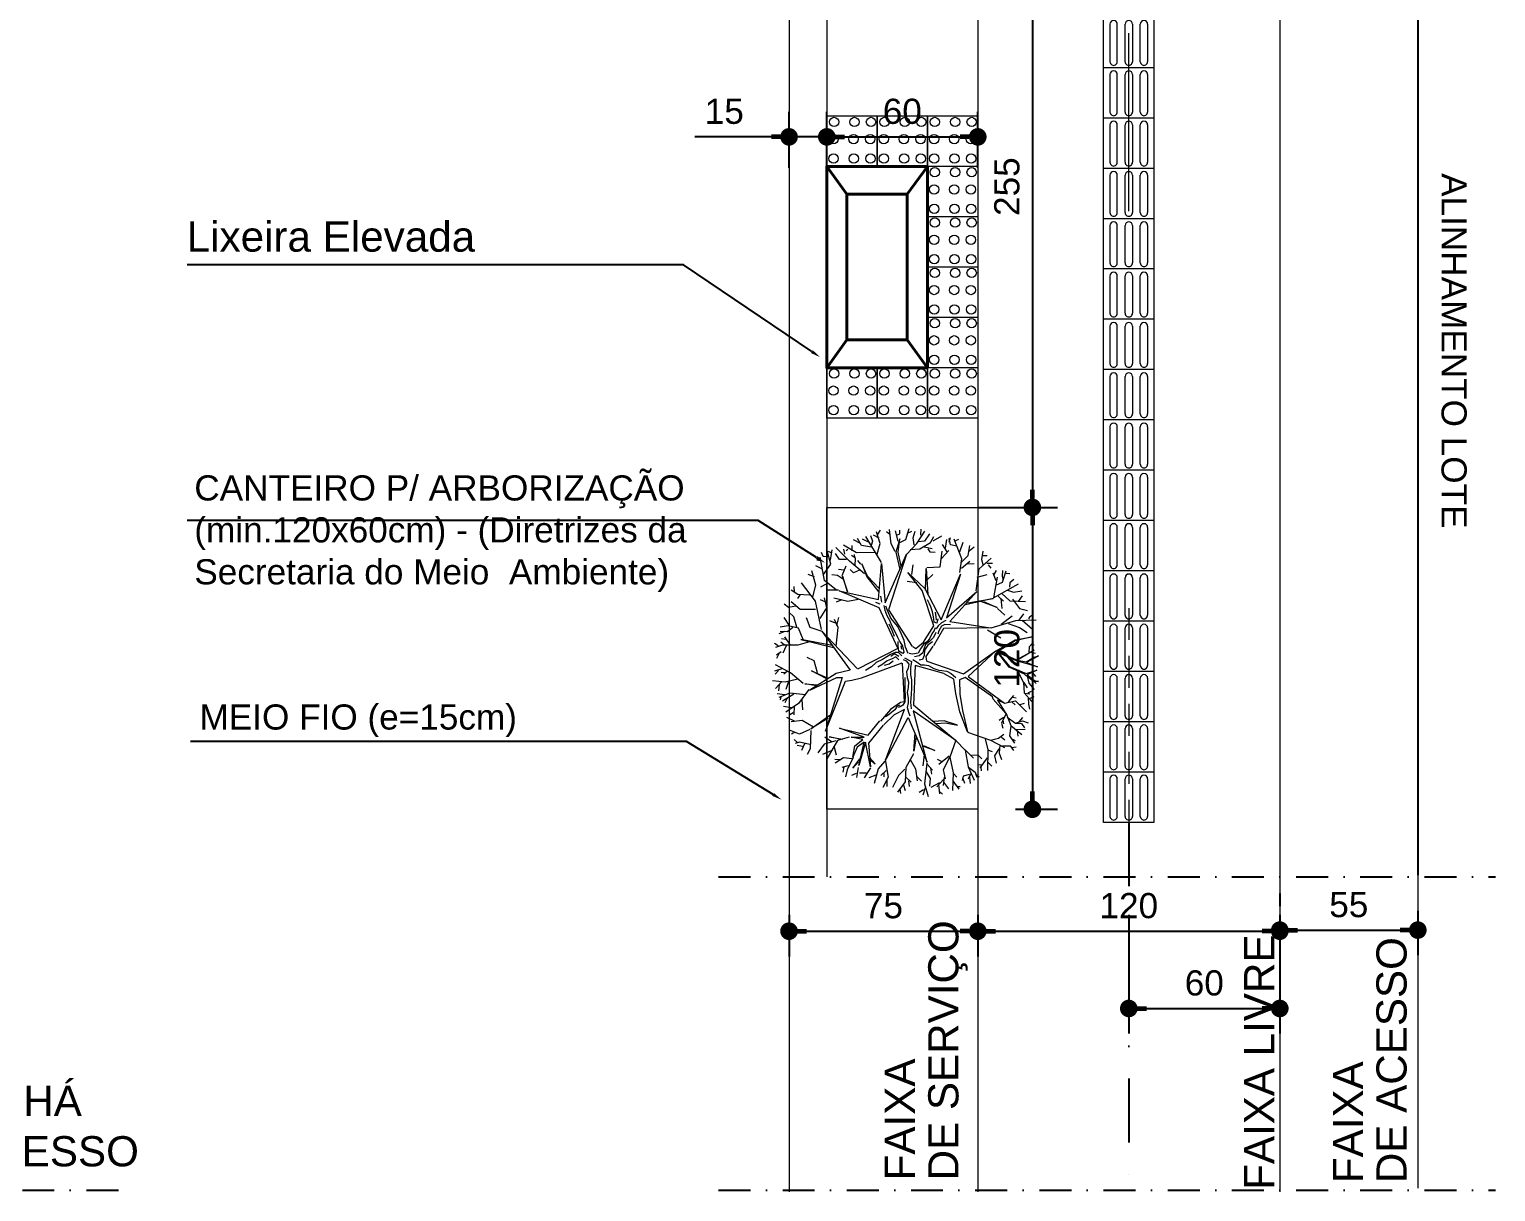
# Model space of a CAD drawing. Header units: millimetres. Extents: x 2084 to 63904, y -2368 to 2343.
# Drawn here: x 62505 to 63088, y -1668 to -1206 of the extents above; entities that cross this region are included whole.
import ezdxf
from ezdxf import colors
from ezdxf.entities.mleader import LeaderData, LeaderLine
from ezdxf.math import Vec2, Vec3

# ---------------------------------------------------------------- set-up
doc = ezdxf.new("R2010")
doc.units = ezdxf.units.MM
doc.header["$PDMODE"] = 2
for name, pattern in [('DASHDOT', [25.4, 12.7, -6.35, 0, -6.35]), ('DASHDOTX2', [50.8, 25.4, -12.7, 0, -12.7]), ('DASHED', [19.05, 12.7, -6.35])]:
    doc.linetypes.add(name, pattern=pattern)
doc.layers.get('0').update_dxf_attribs({"color": 8})
doc.layers.get('Defpoints').update_dxf_attribs({"lineweight": 0})
for name, color, linetype, lineweight in [('BLOCOS', 1, 'Continuous', 5), ('COTAS', 1, 'Continuous', 0), ('P1', 1, 'Continuous', 5), ('P4', 4, 'Continuous', 40), ('P6', 6, 'Continuous', 60), ('PASSEIO PÚBLIOO', 252, 'Continuous', 13), ('PISO PODOTÁTIL-ALERTA', 1, 'Continuous', 5), ('PROJEÇÃO', 252, 'DASHED', 9), ('TEXTO PADRÃO', 2, 'Continuous', 15), ('Vegetação', 105, 'Continuous', 5)]:
    doc.layers.add(name, color=color, linetype=linetype, lineweight=lineweight)
for name, color, linetype in [('LINHAS', 3, 'Continuous'), ('TEXTO', 2, 'Continuous'), ('TRAÇO PONTO', 9, 'DASHDOTX2')]:
    doc.layers.add(name, color=color, linetype=linetype)
doc.styles.get("Standard").update_dxf_attribs({"font": 'arial.ttf'})
doc.dimstyles.new('1-50', dxfattribs={"dimtxt": 10, "dimasz": 7, "dimexe": 10, "dimexo": 15, "dimgap": 5, "dimtad": 1, "dimdec": 0, "dimtxsty": 'Standard', "dimblk": 'DOT', "dimcen": 2.5, "dimclrd": 5, "dimclre": 5, "dimclrt": 7, "dimadec": 0, "dimazin": 0, "dimtfac": 1, "dimtdec": 0, "dimtmove": 0, "dimatfit": 3, "dimldrblk": 'DOT', "dimfxl": 10, "dimarcsym": 0})

# ---------------------------------------------------------------- blocks, each defined once
blk = doc.blocks.new('Piso tátil direcional')
for p, q in [((0, 0), (20, 0)), ((0, 0), (0, -20)), ((20, 0), (20, -20)), ((2.71, -2.52), (17.6, -2.52)), ((17.6, -5.44), (2.71, -5.44)), ((2.71, -8.54), (17.6, -8.54)), ((17.6, -11.46), (2.71, -11.46)), ((17.6, -14.56), (2.71, -14.56)), ((2.71, -17.48), (17.6, -17.48)), ((20, -20), (0, -20))]:
    blk.add_line(p, q)
for centre, start, end in [((2.71, -3.98), 90, 270), ((2.71, -3.98), 90, 270), ((17.6, -3.98), 270, 90), ((2.71, -10), 90, 270), ((2.71, -10), 90, 270), ((17.6, -10), 270, 90), ((2.71, -16.02), 90, 270), ((2.71, -16.02), 90, 270), ((17.6, -16.02), 270, 90)]:
    blk.add_arc(centre, 1.46, start, end)
blk = doc.blocks.new('DOT')
at = {"layer": 'P6', "color": 0, "linetype": 'ByBlock'}
blk.add_line((-0.5, 0), (-1, 0), dxfattribs=at)
at = {"layer": 'P6', "color": 0, "linetype": 'ByBlock', "const_width": 0.5}
blk.add_lwpolyline([(-0.25, 0, 1), (0.25, 0, 1)], format="xyb", close=True, dxfattribs=at)
blk = doc.blocks.new('*D46')
at = {"layer": 'COTAS', "color": 5, "lineweight": -2, "transparency": 16777216}
for p, q in [((62821.76, -1261.03), (62821.76, -1238.74)), ((62881.76, -1261.03), (62881.76, -1238.74)), ((62828.76, -1248.74), (62874.76, -1248.74))]:
    blk.add_line(p, q, dxfattribs=at)
at = {"layer": 'Defpoints', "color": 0, "transparency": 16777216}
for p in [(62881.76, -1248.74), (62821.76, -1276.03), (62881.76, -1276.03)]:
    blk.add_point(p, dxfattribs=at)
at = {"layer": 'COTAS', "color": 5, "lineweight": -2, "transparency": 16777216, "xscale": 7, "yscale": 7, "zscale": 7, "rotation": 180}
blk.add_blockref('DOT', (62821.76, -1248.74), dxfattribs=at)
at = {"layer": 'COTAS', "color": 5, "lineweight": -2, "transparency": 16777216, "xscale": 7, "yscale": 7, "zscale": 7}
blk.add_blockref('DOT', (62881.76, -1248.74), dxfattribs=at)
at = {"layer": 'COTAS', "color": 7, "transparency": 16777216, "insert": (62851.76, -1238.64), "char_height": 10, "attachment_point": 5}
blk.add_mtext('60', dxfattribs=at)
blk = doc.blocks.new('_DOT')
at = {"color": 0, "linetype": 'ByBlock', "lineweight": -2}
blk.add_line((-0.5, 0), (-1, 0), dxfattribs=at)
at = {"linetype": 'ByBlock', "lineweight": -2, "const_width": 0.5}
blk.add_lwpolyline([(-0.25, 0, 1), (0.25, 0, 1)], format="xyb", close=True, dxfattribs=at)
blk = doc.blocks.new('*D55')
at = {"layer": 'COTAS', "color": 5, "lineweight": -2, "transparency": 16777216}
for p, q in [((62806.76, -1261.03), (62806.76, -1238.74)), ((62821.76, -1261.03), (62821.76, -1238.74)), ((62799.76, -1248.74), (62769.3, -1248.74)), ((62821.76, -1248.74), (62806.76, -1248.74)), ((62828.76, -1248.74), (62835.76, -1248.74))]:
    blk.add_line(p, q, dxfattribs=at)
at = {"layer": 'Defpoints', "color": 0, "transparency": 16777216}
for p in [(62806.76, -1248.74), (62806.76, -1276.03), (62821.76, -1276.03)]:
    blk.add_point(p, dxfattribs=at)
at = {"layer": 'COTAS', "color": 5, "lineweight": -2, "transparency": 16777216, "xscale": 7, "yscale": 7, "zscale": 7}
blk.add_blockref('DOT', (62806.76, -1248.74), dxfattribs=at)
at = {"layer": 'COTAS', "color": 5, "lineweight": -2, "transparency": 16777216, "xscale": 7, "yscale": 7, "zscale": 7, "rotation": 180}
blk.add_blockref('DOT', (62821.76, -1248.74), dxfattribs=at)
at = {"layer": 'COTAS', "color": 7, "transparency": 16777216, "insert": (62781.03, -1238.64), "char_height": 10, "attachment_point": 5}
blk.add_mtext('15', dxfattribs=at)
blk = doc.blocks.new('*D56')
at = {"layer": 'COTAS', "color": 5, "lineweight": -2, "transparency": 16777216}
for p, q in [((62806.76, -1557.93), (62806.76, -1574.5)), ((62881.76, -1557.93), (62881.76, -1574.5)), ((62813.76, -1564.5), (62874.76, -1564.5))]:
    blk.add_line(p, q, dxfattribs=at)
at = {"layer": 'Defpoints', "color": 0, "transparency": 16777216}
for p in [(62806.76, -1542.93), (62881.76, -1542.93), (62881.76, -1564.5)]:
    blk.add_point(p, dxfattribs=at)
at = {"layer": 'COTAS', "color": 5, "lineweight": -2, "transparency": 16777216, "xscale": 7, "yscale": 7, "zscale": 7, "rotation": 180}
blk.add_blockref('DOT', (62806.76, -1564.5), dxfattribs=at)
at = {"layer": 'COTAS', "color": 5, "lineweight": -2, "transparency": 16777216, "xscale": 7, "yscale": 7, "zscale": 7}
blk.add_blockref('DOT', (62881.76, -1564.5), dxfattribs=at)
at = {"layer": 'COTAS', "color": 7, "transparency": 16777216, "insert": (62844.26, -1554.42), "char_height": 10, "attachment_point": 5}
blk.add_mtext('75', dxfattribs=at)
blk = doc.blocks.new('*D57')
at = {"layer": 'COTAS', "color": 5, "lineweight": -2, "transparency": 16777216}
for p, q in [((63001.76, -1549.5), (63001.76, -1554.5)), ((62881.76, -1557.93), (62881.76, -1574.5)), ((62888.76, -1564.5), (62994.76, -1564.5))]:
    blk.add_line(p, q, dxfattribs=at)
at = {"layer": 'Defpoints', "color": 0, "transparency": 16777216}
for p in [(62881.76, -1542.93), (63001.76, -1564.5), (63001.76, -1564.5)]:
    blk.add_point(p, dxfattribs=at)
at = {"layer": 'COTAS', "color": 5, "lineweight": -2, "transparency": 16777216, "xscale": 7, "yscale": 7, "zscale": 7, "rotation": 180}
blk.add_blockref('DOT', (62881.76, -1564.5), dxfattribs=at)
at = {"layer": 'COTAS', "color": 5, "lineweight": -2, "transparency": 16777216, "xscale": 7, "yscale": 7, "zscale": 7}
blk.add_blockref('DOT', (63001.76, -1564.5), dxfattribs=at)
at = {"layer": 'COTAS', "color": 7, "transparency": 16777216, "insert": (62941.76, -1554.4), "char_height": 10, "attachment_point": 5}
blk.add_mtext('120', dxfattribs=at)
blk = doc.blocks.new('*D58')
at = {"layer": 'COTAS', "color": 5, "lineweight": -2, "transparency": 16777216}
for p, q in [((63001.76, -1557.93), (63001.76, -1574.07)), ((63056.6, -1556.47), (63056.6, -1574.07)), ((63008.76, -1564.07), (63049.6, -1564.07))]:
    blk.add_line(p, q, dxfattribs=at)
at = {"layer": 'Defpoints', "color": 0, "transparency": 16777216}
for p in [(63001.76, -1542.93), (63056.6, -1541.47), (63056.6, -1564.07)]:
    blk.add_point(p, dxfattribs=at)
at = {"layer": 'COTAS', "color": 5, "lineweight": -2, "transparency": 16777216, "xscale": 7, "yscale": 7, "zscale": 7, "rotation": 180}
blk.add_blockref('DOT', (63001.76, -1564.07), dxfattribs=at)
at = {"layer": 'COTAS', "color": 5, "lineweight": -2, "transparency": 16777216, "xscale": 7, "yscale": 7, "zscale": 7}
blk.add_blockref('DOT', (63056.6, -1564.07), dxfattribs=at)
at = {"layer": 'COTAS', "color": 7, "transparency": 16777216, "insert": (63029.18, -1553.99), "char_height": 10, "attachment_point": 5}
blk.add_mtext('55', dxfattribs=at)
blk = doc.blocks.new('*D107')
at = {"layer": 'COTAS', "color": 5, "lineweight": -2, "transparency": 16777216}
for p, q in [((62941.76, -1557.93), (62941.76, -1605.22)), ((63001.76, -1557.93), (63001.76, -1605.22)), ((62948.76, -1595.22), (62994.76, -1595.22))]:
    blk.add_line(p, q, dxfattribs=at)
at = {"layer": 'Defpoints', "color": 0, "transparency": 16777216}
for p in [(62941.76, -1542.93), (63001.76, -1542.93), (63001.76, -1595.22)]:
    blk.add_point(p, dxfattribs=at)
at = {"layer": 'COTAS', "color": 5, "lineweight": -2, "transparency": 16777216, "xscale": 7, "yscale": 7, "zscale": 7, "rotation": 180}
blk.add_blockref('DOT', (62941.76, -1595.22), dxfattribs=at)
at = {"layer": 'COTAS', "color": 5, "lineweight": -2, "transparency": 16777216, "xscale": 7, "yscale": 7, "zscale": 7}
blk.add_blockref('DOT', (63001.76, -1595.22), dxfattribs=at)
at = {"layer": 'COTAS', "color": 7, "transparency": 16777216, "insert": (62971.76, -1585.12), "char_height": 10, "attachment_point": 5}
blk.add_mtext('60', dxfattribs=at)
blk = doc.blocks.new('ar5')
for p, q in [((1258.049, -18.588), (1258.083, -18.64)), ((1258.07, -18.643), (1258.049, -18.588)), ((1258.142, -18.747), (1258.198, -18.602)), ((1258.198, -18.602), (1258.153, -18.758)), ((1258.241, -18.608), (1258.304, -18.737)), ((1258.286, -18.754), (1258.241, -18.608)), ((1258.379, -18.639), (1258.393, -18.585)), ((1258.393, -18.585), (1258.393, -18.652)), ((1257.247, -18.806), (1257.326, -18.86)), ((1257.314, -18.969), (1257.326, -18.763)), ((1257.417, -18.842), (1257.447, -18.733)), ((1257.489, -18.787), (1257.574, -18.848)), ((1257.508, -18.666), (1257.532, -18.709)), ((1257.532, -18.709), (1257.556, -18.721)), ((1257.58, -18.891), (1257.568, -18.618)), ((1257.574, -18.806), (1257.695, -18.666)), ((1257.671, -18.842), (1257.738, -18.739)), ((1257.796, -18.67), (1257.85, -18.901)), ((1257.836, -18.901), (1257.796, -18.67)), ((1257.869, -18.654), (1257.931, -18.713)), ((1257.91, -18.643), (1257.903, -18.688)), ((1257.931, -18.713), (1258.004, -18.716)), ((1257.973, -18.647), (1258.111, -18.869)), ((1258.104, -18.879), (1257.973, -18.647)), ((1258.021, -18.626), (1258.004, -18.692)), ((1258.132, -18.754), (1258.07, -18.643)), ((1258.083, -18.64), (1258.142, -18.747)), ((1258.111, -18.869), (1258.132, -18.754)), ((1258.153, -18.758), (1258.118, -18.882)), ((1258.192, -18.973), (1258.286, -18.754)), ((1258.295, -18.772), (1258.201, -18.98)), ((1258.26, -18.865), (1258.409, -18.789)), ((1258.277, -18.668), (1258.329, -18.629)), ((1258.319, -18.754), (1258.295, -18.772)), ((1258.304, -18.737), (1258.379, -18.639)), ((1258.393, -18.652), (1258.312, -18.754)), ((1258.319, -18.737), (1258.416, -18.716)), ((1258.388, -18.65), (1258.419, -18.619)), ((1258.409, -18.785), (1258.478, -18.74)), ((1258.409, -18.789), (1258.544, -18.779)), ((1258.416, -18.716), (1258.499, -18.647)), ((1258.527, -18.685), (1258.551, -18.73)), ((1258.544, -18.779), (1258.662, -18.675)), ((1258.548, -18.772), (1258.558, -18.702)), ((1258.62, -18.706), (1258.596, -18.643)), ((1258.606, -18.727), (1258.693, -18.72)), ((1258.651, -18.893), (1258.8, -18.747)), ((1258.689, -18.779), (1258.707, -18.837)), ((1258.696, -18.72), (1258.766, -18.706)), ((1258.932, -18.844), (1258.877, -18.796)), ((1258.922, -18.799), (1258.946, -18.727)), ((1258.949, -18.893), (1258.922, -18.799)), ((1258.956, -18.813), (1259.012, -18.775)), ((1258.984, -18.959), (1259.102, -18.81)), ((1259.036, -18.9), (1259.032, -18.765)), ((1256.956, -18.969), (1256.95, -19.018)), ((1257.029, -18.915), (1257.077, -18.969)), ((1257.077, -18.969), (1257.132, -18.975)), ((1257.277, -19.188), (1257.089, -18.854)), ((1257.174, -19), (1257.198, -18.921)), ((1257.198, -18.921), (1257.18, -18.812)), ((1257.217, -19.079), (1257.314, -18.969)), ((1257.295, -18.933), (1257.417, -18.842)), ((1257.629, -19.085), (1257.514, -18.939)), ((1257.677, -19.218), (1257.58, -18.891)), ((1257.617, -18.994), (1257.671, -18.842)), ((1257.983, -19.151), (1257.836, -18.901)), ((1257.85, -18.901), (1257.997, -19.133)), ((1257.986, -19.149), (1258.104, -18.879)), ((1258.201, -18.98), (1257.986, -19.149)), ((1257.997, -19.133), (1258.192, -18.973)), ((1258.118, -18.882), (1258.011, -19.122)), ((1258.665, -18.987), (1258.581, -18.916)), ((1258.604, -18.933), (1258.614, -18.886)), ((1258.683, -19.042), (1258.651, -18.893)), ((1258.665, -18.943), (1258.706, -18.9)), ((1258.821, -19.021), (1258.984, -18.959)), ((1258.87, -19.004), (1258.949, -18.893)), ((1258.949, -18.893), (1258.956, -18.813)), ((1258.991, -18.959), (1259.122, -18.973)), ((1259.053, -18.872), (1259.126, -18.865)), ((1259.122, -18.973), (1259.219, -18.907)), ((1259.16, -18.945), (1259.181, -18.9)), ((1259.253, -18.967), (1259.317, -18.92)), ((1259.256, -19.069), (1259.253, -18.967)), ((1259.276, -18.947), (1259.266, -18.886)), ((1256.811, -19.279), (1256.811, -19.2)), ((1256.908, -19.066), (1256.986, -19.072)), ((1256.908, -19.151), (1256.962, -19.182)), ((1257.065, -19.066), (1256.914, -19.018)), ((1257.047, -19.151), (1256.944, -19.194)), ((1256.986, -19.072), (1257.035, -19.06)), ((1256.998, -19.139), (1257.277, -19.188)), ((1257.108, -19.157), (1257.065, -19.066)), ((1257.253, -19.127), (1257.32, -19.054)), ((1257.283, -19.091), (1257.417, -19.079)), ((1257.283, -19.194), (1257.368, -19.564)), ((1257.344, -19.533), (1257.283, -19.194)), ((1257.326, -19.321), (1257.405, -19.139)), ((1257.405, -19.139), (1257.326, -19.358)), ((1257.417, -19.133), (1257.508, -19.036)), ((1257.702, -19.267), (1257.811, -19.091)), ((1257.984, -19.156), (1258.327, -19.529)), ((1258.293, -19.59), (1257.984, -19.156)), ((1258.327, -19.529), (1258.683, -19.041)), ((1258.631, -19.191), (1258.601, -19.204)), ((1258.82, -19.023), (1258.631, -19.191)), ((1258.644, -19.135), (1258.82, -19.023)), ((1258.683, -19.041), (1258.644, -19.135)), ((1258.82, -19.021), (1258.952, -19.082)), ((1258.874, -19.055), (1258.915, -19.112)), ((1258.905, -19.065), (1258.962, -19.055)), ((1258.952, -19.082), (1259.016, -19.062)), ((1259.104, -19.052), (1259.158, -19.123)), ((1259.138, -19.082), (1259.172, -19.038)), ((1259.158, -19.123), (1259.185, -19.227)), ((1259.178, -19.227), (1259.276, -19.041)), ((1259.243, -19.106), (1259.354, -19.112)), ((1259.293, -19.116), (1259.388, -19.173)), ((1259.354, -19.112), (1259.438, -19.082)), ((1259.388, -19.173), (1259.486, -19.153)), ((1256.653, -19.333), (1256.762, -19.351)), ((1256.708, -19.333), (1256.708, -19.273)), ((1256.889, -19.382), (1256.744, -19.218)), ((1256.762, -19.351), (1256.841, -19.327)), ((1256.835, -19.261), (1256.877, -19.224)), ((1257.18, -19.418), (1256.889, -19.382)), ((1256.998, -19.406), (1256.962, -19.273)), ((1257.594, -19.77), (1257.677, -19.227)), ((1257.677, -19.227), (1257.685, -19.857)), ((1258.601, -19.204), (1258.34, -19.568)), ((1259.07, -19.535), (1259.178, -19.227)), ((1259.161, -19.302), (1259.307, -19.264)), ((1259.307, -19.268), (1259.33, -19.207)), ((1259.307, -19.264), (1259.584, -19.268)), ((1259.374, -19.4), (1259.428, -19.346)), ((1259.415, -19.271), (1259.55, -19.369)), ((1259.469, -19.268), (1259.526, -19.21)), ((1259.506, -19.342), (1259.513, -19.396)), ((1259.54, -19.359), (1259.59, -19.352)), ((1259.634, -19.43), (1259.668, -19.379)), ((1256.659, -19.637), (1256.532, -19.594)), ((1256.708, -19.527), (1256.574, -19.503)), ((1256.598, -19.449), (1256.653, -19.515)), ((1256.811, -19.63), (1256.708, -19.527)), ((1256.877, -19.618), (1256.786, -19.503)), ((1256.823, -19.539), (1256.817, -19.449)), ((1257.19, -19.413), (1257.594, -19.77)), ((1257.543, -19.817), (1257.19, -19.413)), ((1258.121, -20.078), (1258.293, -19.59)), ((1258.34, -19.568), (1258.37, -19.641)), ((1258.781, -19.602), (1259.069, -19.538)), ((1259.069, -19.538), (1258.798, -19.637)), ((1259.182, -19.694), (1259.31, -19.569)), ((1259.307, -19.565), (1259.421, -19.454)), ((1259.31, -19.569), (1259.533, -19.528)), ((1259.381, -19.484), (1259.374, -19.4)), ((1259.533, -19.528), (1259.715, -19.447)), ((1259.54, -19.521), (1259.607, -19.433)), ((1259.607, -19.433), (1259.675, -19.413)), ((1259.624, -19.491), (1259.698, -19.525)), ((1259.638, -19.508), (1259.658, -19.596)), ((1259.671, -19.511), (1259.756, -19.501)), ((1259.692, -19.599), (1259.752, -19.575)), ((1256.532, -19.782), (1256.471, -19.764)), ((1256.568, -19.764), (1256.483, -19.782)), ((1256.756, -19.612), (1256.489, -19.715)), ((1256.495, -19.655), (1256.514, -19.697)), ((1256.586, -19.679), (1256.568, -19.764)), ((1256.756, -19.89), (1256.641, -19.786)), ((1256.938, -19.637), (1256.756, -19.612)), ((1256.957, -19.631), (1257.543, -19.817)), ((1257.568, -19.89), (1256.957, -19.631)), ((1257.636, -19.765), (1257.631, -19.839)), ((1258.258, -19.811), (1258.286, -19.755)), ((1258.286, -19.755), (1258.342, -19.694)), ((1258.361, -19.718), (1258.293, -19.847)), ((1258.554, -19.692), (1258.361, -19.718)), ((1258.37, -19.641), (1258.563, -19.637)), ((1258.798, -19.637), (1258.554, -19.692)), ((1258.563, -19.637), (1258.781, -19.602)), ((1258.705, -20.259), (1259.181, -19.694)), ((1259.181, -19.694), (1258.786, -20.262)), ((1258.976, -19.67), (1258.919, -19.848)), ((1258.945, -19.832), (1258.976, -19.67)), ((1259.178, -19.694), (1259.405, -19.771)), ((1259.394, -19.781), (1259.503, -19.92)), ((1259.405, -19.771), (1259.617, -19.727)), ((1259.408, -19.778), (1259.573, -19.859)), ((1259.617, -19.727), (1259.85, -19.738)), ((1259.624, -19.724), (1259.671, -19.68)), ((1259.658, -19.596), (1259.719, -19.609)), ((1259.722, -19.734), (1259.833, -19.653)), ((1259.796, -19.677), (1259.796, -19.633)), ((1256.512, -19.995), (1256.447, -19.88)), ((1256.537, -20.03), (1256.457, -19.985)), ((1256.611, -19.831), (1256.495, -19.812)), ((1256.661, -19.806), (1256.562, -19.87)), ((1256.86, -19.9), (1256.651, -19.875)), ((1256.661, -20.04), (1256.666, -19.97)), ((1256.87, -20.08), (1256.86, -19.9)), ((1257.15, -20.108), (1257.568, -19.89)), ((1257.648, -19.984), (1257.179, -20.141)), ((1257.468, -19.966), (1257.529, -19.961)), ((1257.529, -19.961), (1257.575, -19.956)), ((1257.599, -19.98), (1257.529, -19.989)), ((1257.557, -19.933), (1257.613, -19.947)), ((1257.58, -19.825), (1257.608, -19.882)), ((1257.613, -19.947), (1257.599, -19.98)), ((1257.608, -19.882), (1257.65, -19.928)), ((1257.631, -19.839), (1257.655, -19.882)), ((1257.87, -20.123), (1257.648, -19.984)), ((1257.65, -19.928), (1257.688, -19.956)), ((1257.655, -19.882), (1257.716, -19.919)), ((1257.678, -19.97), (1257.711, -19.98)), ((1257.685, -19.857), (1257.917, -19.991)), ((1257.711, -19.98), (1257.758, -20.013)), ((1257.716, -19.919), (1257.762, -19.933)), ((1257.739, -19.961), (1257.804, -19.989)), ((1258.287, -19.853), (1258.178, -20.237)), ((1258.178, -20.059), (1258.221, -19.984)), ((1258.221, -19.984), (1258.244, -19.919)), ((1258.244, -19.919), (1258.249, -19.877)), ((1258.249, -19.877), (1258.258, -19.811)), ((1258.919, -19.848), (1258.929, -20)), ((1258.956, -19.958), (1258.945, -19.832)), ((1259.249, -20.126), (1259.317, -19.974)), ((1259.317, -19.974), (1259.265, -20.126)), ((1259.462, -19.883), (1259.438, -19.937)), ((1259.573, -19.859), (1259.695, -19.836)), ((1259.671, -19.846), (1259.786, -19.859)), ((1259.702, -19.856), (1259.803, -19.947)), ((1259.742, -19.856), (1259.83, -19.792)), ((1259.749, -19.91), (1259.81, -20.025)), ((1259.776, -19.923), (1259.894, -19.91)), ((1259.86, -19.913), (1259.901, -19.869)), ((1256.358, -20.159), (1256.427, -20.164)), ((1256.547, -20.214), (1256.382, -20.105)), ((1256.422, -20.045), (1256.517, -20.11)), ((1256.427, -20.164), (1256.447, -20.144)), ((1256.517, -20.11), (1256.527, -20.194)), ((1256.621, -20.174), (1256.537, -20.03)), ((1256.592, -20.115), (1256.616, -20.01)), ((1256.621, -20.065), (1256.661, -20.04)), ((1256.631, -20.304), (1256.621, -20.174)), ((1256.885, -20.09), (1257.229, -20.065)), ((1257.174, -20.095), (1256.885, -20.09)), ((1256.939, -20.334), (1257.15, -20.108)), ((1257.179, -20.141), (1256.939, -20.334)), ((1257.035, -20.075), (1256.965, -20)), ((1257.356, -20.045), (1257.304, -20.069)), ((1257.398, -20.027), (1257.356, -20.045)), ((1257.463, -20.003), (1257.398, -20.027)), ((1257.529, -19.989), (1257.463, -20.003)), ((1257.758, -20.013), (1257.814, -20.041)), ((1257.804, -19.989), (1257.861, -20.045)), ((1257.814, -20.041), (1257.865, -20.073)), ((1257.861, -20.045), (1257.898, -20.097)), ((1257.865, -20.003), (1257.907, -20.064)), ((1257.865, -20.073), (1257.889, -20.12)), ((1257.954, -20.228), (1257.87, -20.123)), ((1257.889, -20.12), (1257.959, -20.162)), ((1257.898, -20.097), (1257.963, -20.12)), ((1257.907, -20.064), (1257.977, -20.111)), ((1257.921, -19.999), (1258.061, -20.091)), ((1257.959, -20.162), (1258.015, -20.195)), ((1257.963, -20.12), (1258.01, -20.134)), ((1257.977, -20.111), (1258.048, -20.115)), ((1258.01, -20.134), (1258.052, -20.181)), ((1258.048, -20.115), (1258.099, -20.139)), ((1258.052, -20.181), (1258.066, -20.246)), ((1258.061, -20.091), (1258.123, -20.082)), ((1258.099, -20.139), (1258.108, -20.181)), ((1258.136, -20.209), (1258.169, -20.158)), ((1258.169, -20.111), (1258.178, -20.059)), ((1258.169, -20.158), (1258.169, -20.111)), ((1258.786, -20.262), (1259.471, -20.078)), ((1258.875, -20.327), (1259.473, -20.077)), ((1259.369, -20.115), (1259.521, -20.131)), ((1259.485, -20.079), (1259.762, -20.11)), ((1259.5, -20.073), (1259.579, -20.005)), ((1259.553, -20.031), (1259.631, -20.016)), ((1259.6, -20.089), (1259.689, -20.037)), ((1259.668, -20.21), (1259.726, -20.152)), ((1259.689, -20.037), (1259.794, -20.042)), ((1259.762, -20.11), (1259.93, -20.063)), ((1259.815, -20.1), (1259.914, -20.131)), ((1259.841, -20.126), (1259.877, -20.183)), ((1256.497, -20.359), (1256.348, -20.314)), ((1256.472, -20.264), (1256.382, -20.234)), ((1256.387, -20.284), (1256.412, -20.334)), ((1256.567, -20.249), (1256.472, -20.264)), ((1256.542, -20.448), (1256.497, -20.359)), ((1256.696, -20.349), (1256.547, -20.214)), ((1256.692, -20.351), (1257.435, -20.591)), ((1257.343, -20.638), (1256.692, -20.351)), ((1256.965, -20.279), (1256.836, -20.264)), ((1257.075, -20.214), (1257.055, -20.344)), ((1257.435, -20.591), (1257.925, -20.274)), ((1257.935, -20.363), (1257.847, -20.382)), ((1257.928, -20.268), (1257.954, -20.228)), ((1258.02, -20.331), (1257.935, -20.363)), ((1258.015, -20.195), (1258.029, -20.27)), ((1258.029, -20.27), (1258.02, -20.317)), ((1258.076, -20.377), (1258.127, -20.284)), ((1258.099, -20.265), (1258.136, -20.209)), ((1258.099, -20.396), (1258.118, -20.354)), ((1258.118, -20.354), (1258.164, -20.321)), ((1258.127, -20.284), (1258.211, -20.298)), ((1258.164, -20.321), (1258.216, -20.331)), ((1258.181, -20.237), (1258.705, -20.259)), ((1258.211, -20.298), (1258.305, -20.298)), ((1258.216, -20.331), (1258.263, -20.349)), ((1258.263, -20.349), (1258.342, -20.34)), ((1258.305, -20.298), (1258.37, -20.284)), ((1258.342, -20.34), (1258.398, -20.326)), ((1258.342, -20.373), (1258.426, -20.373)), ((1258.37, -20.284), (1258.478, -20.284)), ((1258.398, -20.326), (1258.473, -20.331)), ((1258.426, -20.373), (1258.51, -20.373)), ((1258.473, -20.331), (1258.543, -20.34)), ((1258.478, -20.284), (1258.567, -20.289)), ((1258.51, -20.373), (1258.595, -20.368)), ((1258.543, -20.34), (1258.618, -20.331)), ((1258.567, -20.289), (1258.669, -20.298)), ((1258.595, -20.368), (1258.665, -20.373)), ((1258.618, -20.331), (1258.679, -20.331)), ((1258.665, -20.373), (1258.711, -20.401)), ((1258.669, -20.298), (1258.758, -20.289)), ((1258.679, -20.331), (1258.74, -20.34)), ((1258.74, -20.34), (1258.805, -20.326)), ((1259.434, -20.627), (1258.767, -20.377)), ((1258.767, -20.377), (1258.839, -20.515)), ((1258.805, -20.326), (1258.852, -20.307)), ((1259.431, -20.621), (1258.875, -20.327)), ((1259.327, -20.252), (1259.086, -20.236)), ((1259.139, -20.22), (1259.327, -20.252)), ((1259.359, -20.257), (1259.542, -20.362)), ((1259.437, -20.304), (1259.563, -20.231)), ((1259.542, -20.362), (1259.736, -20.367)), ((1259.563, -20.231), (1259.72, -20.21)), ((1259.568, -20.372), (1259.652, -20.456)), ((1259.663, -20.367), (1259.741, -20.288)), ((1259.72, -20.325), (1259.799, -20.315)), ((1259.736, -20.367), (1259.872, -20.472)), ((1259.778, -20.393), (1259.851, -20.367)), ((1256.552, -20.558), (1256.363, -20.578)), ((1256.422, -20.438), (1256.373, -20.438)), ((1256.517, -20.463), (1256.378, -20.498)), ((1256.427, -20.573), (1256.392, -20.618)), ((1256.437, -20.483), (1256.422, -20.438)), ((1256.487, -20.438), (1256.666, -20.493)), ((1256.666, -20.463), (1256.487, -20.438)), ((1256.656, -20.503), (1256.552, -20.558)), ((1256.851, -20.423), (1256.666, -20.463)), ((1256.666, -20.493), (1256.895, -20.438)), ((1257.95, -20.469), (1257.409, -20.716)), ((1257.547, -20.56), (1257.444, -20.607)), ((1257.599, -20.518), (1257.547, -20.56)), ((1257.575, -20.579), (1257.641, -20.551)), ((1257.66, -20.466), (1257.599, -20.518)), ((1257.622, -20.588), (1257.706, -20.546)), ((1257.641, -20.551), (1257.725, -20.508)), ((1257.753, -20.424), (1257.66, -20.466)), ((1257.706, -20.546), (1257.786, -20.518)), ((1257.725, -20.508), (1257.8, -20.471)), ((1257.847, -20.382), (1257.753, -20.424)), ((1257.8, -20.471), (1257.865, -20.438)), ((1257.917, -20.462), (1257.861, -20.462)), ((1257.865, -20.438), (1257.921, -20.406)), ((1257.917, -20.429), (1257.963, -20.42)), ((1257.987, -20.452), (1257.917, -20.462)), ((1257.921, -20.406), (1258.001, -20.387)), ((1257.952, -20.469), (1258.228, -21.006)), ((1258.02, -20.401), (1257.987, -20.452)), ((1258.001, -20.387), (1258.02, -20.401)), ((1258.052, -20.415), (1258.006, -20.457)), ((1258.006, -20.457), (1258.006, -20.504)), ((1258.006, -20.504), (1258.034, -20.565)), ((1258.062, -20.452), (1258.024, -20.513)), ((1258.024, -20.513), (1258.062, -20.56)), ((1258.034, -20.565), (1258.066, -20.616)), ((1258.104, -20.452), (1258.066, -20.494)), ((1258.066, -20.494), (1258.09, -20.541)), ((1258.09, -20.541), (1258.118, -20.611)), ((1258.122, -20.527), (1258.164, -20.583)), ((1258.343, -20.952), (1258.144, -20.408)), ((1258.147, -20.409), (1258.664, -20.384)), ((1258.664, -20.384), (1258.673, -20.431)), ((1258.673, -20.431), (1258.77, -20.565)), ((1258.711, -20.401), (1258.73, -20.429)), ((1258.711, -20.438), (1258.725, -20.476)), ((1258.725, -20.476), (1258.772, -20.508)), ((1258.73, -20.429), (1258.74, -20.462)), ((1258.77, -20.565), (1258.923, -20.699)), ((1258.772, -20.508), (1258.81, -20.551)), ((1258.81, -20.551), (1258.842, -20.597)), ((1258.839, -20.515), (1258.973, -20.652)), ((1259.652, -20.456), (1259.809, -20.54)), ((1259.83, -20.44), (1259.893, -20.43)), ((1256.373, -20.702), (1256.432, -20.742)), ((1256.547, -20.702), (1256.392, -20.752)), ((1256.477, -20.717), (1256.437, -20.792)), ((1256.805, -20.687), (1256.457, -20.896)), ((1256.691, -20.742), (1256.547, -20.702)), ((1256.817, -20.686), (1257.343, -20.638)), ((1257.299, -20.727), (1256.817, -20.686)), ((1257.149, -20.717), (1256.985, -20.872)), ((1256.995, -20.882), (1257.199, -20.722)), ((1257.409, -20.716), (1257.181, -21.25)), ((1257.181, -21.25), (1257.299, -20.727)), ((1257.253, -20.7), (1257.332, -20.686)), ((1257.36, -20.705), (1257.337, -20.761)), ((1257.379, -20.654), (1257.44, -20.639)), ((1257.444, -20.607), (1257.388, -20.625)), ((1257.44, -20.639), (1257.51, -20.616)), ((1257.51, -20.616), (1257.575, -20.579)), ((1258.066, -20.616), (1258.099, -20.672)), ((1258.099, -20.672), (1258.141, -20.756)), ((1258.118, -20.611), (1258.169, -20.682)), ((1258.141, -20.756), (1258.197, -20.817)), ((1258.164, -20.583), (1258.178, -20.649)), ((1258.169, -20.682), (1258.202, -20.733)), ((1258.842, -20.597), (1258.866, -20.63)), ((1259.111, -20.864), (1258.922, -20.707)), ((1258.977, -20.662), (1259.217, -20.861)), ((1259.495, -20.771), (1259.411, -20.844)), ((1259.432, -20.844), (1259.495, -20.771)), ((1259.437, -20.634), (1259.673, -20.598)), ((1259.458, -20.64), (1259.563, -20.729)), ((1259.563, -20.729), (1259.757, -20.781)), ((1259.584, -20.624), (1259.652, -20.692)), ((1259.626, -20.655), (1259.668, -20.655)), ((1259.647, -20.76), (1259.684, -20.854)), ((1259.673, -20.598), (1259.809, -20.666)), ((1259.715, -20.613), (1259.799, -20.613)), ((1256.442, -20.832), (1256.517, -20.807)), ((1256.577, -20.952), (1256.482, -21.006)), ((1256.532, -20.857), (1256.492, -20.937)), ((1256.547, -20.966), (1256.502, -21.061)), ((1256.517, -20.807), (1256.577, -20.822)), ((1256.597, -20.817), (1256.577, -20.952)), ((1256.671, -20.777), (1256.676, -21.021)), ((1256.826, -20.961), (1256.776, -21.001)), ((1256.955, -20.912), (1256.786, -21.111)), ((1256.985, -20.872), (1256.821, -20.947)), ((1256.821, -20.947), (1256.995, -20.882)), ((1258.197, -20.817), (1258.249, -20.901)), ((1258.378, -21.08), (1258.343, -20.952)), ((1259.018, -21.245), (1259.111, -20.864)), ((1259.137, -20.915), (1259.018, -21.245)), ((1259.14, -21.092), (1259.137, -20.915)), ((1259.169, -20.935), (1259.14, -21.092)), ((1259.256, -21.04), (1259.169, -20.935)), ((1259.537, -20.832), (1259.204, -20.899)), ((1259.204, -20.899), (1259.515, -20.989)), ((1259.515, -20.989), (1259.207, -20.915)), ((1259.207, -20.915), (1259.272, -21.011)), ((1259.217, -20.861), (1259.537, -20.832)), ((1259.547, -20.833), (1259.684, -20.917)), ((1259.621, -20.886), (1259.621, -20.98)), ((1256.676, -21.021), (1256.572, -21.191)), ((1256.646, -21.076), (1256.577, -21.076)), ((1256.786, -21.111), (1256.602, -21.295)), ((1256.631, -21.136), (1256.646, -21.156)), ((1256.736, -21.041), (1256.696, -21.046)), ((1256.746, -21.031), (1256.711, -21.086)), ((1256.846, -21.036), (1256.746, -21.031)), ((1256.761, -21.151), (1256.761, -21.245)), ((1256.976, -21.211), (1256.848, -21.158)), ((1256.94, -21.061), (1256.895, -21.106)), ((1256.905, -20.981), (1256.94, -21.061)), ((1257.2, -21.135), (1256.986, -21.206)), ((1256.986, -21.206), (1257.191, -21.144)), ((1257.323, -21.137), (1257.28, -21.324)), ((1257.296, -20.997), (1257.323, -21.137)), ((1258.222, -21.012), (1257.721, -21.481)), ((1257.721, -21.481), (1258.243, -21.105)), ((1258.243, -21.105), (1258.289, -21.289)), ((1258.389, -21.165), (1258.378, -21.08)), ((1259.139, -21.117), (1259.181, -21.274)), ((1259.406, -21.066), (1259.256, -21.04)), ((1259.272, -21.011), (1259.406, -21.066)), ((1259.411, -21.064), (1259.574, -21.143)), ((1259.427, -21.075), (1259.416, -21.195)), ((1259.553, -21.069), (1259.427, -20.975)), ((1259.469, -20.991), (1259.553, -21.069)), ((1259.521, -21.132), (1259.542, -21.216)), ((1259.542, -20.996), (1259.678, -21.017)), ((1259.574, -21.143), (1259.668, -21.164)), ((1259.626, -21.022), (1259.652, -21.085)), ((1256.626, -21.191), (1256.691, -21.181)), ((1256.633, -21.349), (1256.771, -21.373)), ((1256.676, -21.359), (1256.657, -21.392)), ((1256.761, -21.245), (1256.681, -21.3)), ((1256.905, -21.187), (1256.895, -21.259)), ((1256.976, -21.273), (1256.968, -21.348)), ((1257.031, -21.195), (1256.976, -21.273)), ((1257.171, -21.287), (1257.043, -21.449)), ((1257.175, -21.258), (1257.175, -21.414)), ((1257.3, -21.215), (1257.335, -21.293)), ((1257.646, -21.281), (1257.537, -21.254)), ((1257.674, -21.266), (1257.565, -21.312)), ((1257.615, -21.301), (1257.584, -21.375)), ((1257.923, -21.293), (1257.674, -21.266)), ((1257.834, -21.762), (1257.938, -21.327)), ((1257.914, -21.344), (1257.834, -21.762)), ((1258.289, -21.289), (1258.51, -21.645)), ((1258.339, -21.211), (1259.06, -21.435)), ((1258.339, -21.282), (1258.339, -21.211)), ((1258.51, -21.645), (1258.339, -21.282)), ((1259.06, -21.435), (1258.389, -21.165)), ((1259.134, -21.384), (1259.165, -21.2)), ((1259.165, -21.242), (1259.134, -21.384)), ((1259.202, -21.352), (1259.139, -21.442)), ((1259.181, -21.274), (1259.427, -21.415)), ((1259.186, -21.295), (1259.233, -21.452)), ((1259.254, -21.321), (1259.375, -21.29)), ((1259.322, -21.358), (1259.369, -21.473)), ((1259.416, -21.195), (1259.485, -21.305)), ((1259.443, -21.242), (1259.437, -21.31)), ((1259.537, -21.19), (1259.605, -21.2)), ((1256.824, -21.363), (1256.648, -21.411)), ((1256.724, -21.463), (1256.671, -21.487)), ((1256.729, -21.402), (1256.724, -21.463)), ((1257.043, -21.449), (1256.733, -21.506)), ((1256.781, -21.506), (1256.771, -21.549)), ((1256.962, -21.459), (1256.824, -21.363)), ((1256.886, -21.483), (1256.848, -21.564)), ((1257.081, -21.402), (1257.133, -21.502)), ((1257.41, -21.416), (1257.276, -21.449)), ((1257.331, -21.437), (1257.3, -21.5)), ((1257.7, -21.487), (1257.319, -21.568)), ((1257.552, -21.506), (1257.41, -21.416)), ((1257.724, -21.48), (1257.67, -21.64)), ((1258.278, -21.539), (1258.118, -21.585)), ((1258.25, -21.62), (1258.348, -21.402)), ((1258.355, -21.426), (1258.25, -21.62)), ((1258.427, -21.71), (1258.438, -21.534)), ((1259.027, -21.631), (1258.844, -21.375)), ((1258.886, -21.396), (1259.027, -21.631)), ((1259.233, -21.452), (1259.348, -21.536)), ((1257.105, -21.564), (1256.914, -21.616)), ((1256.957, -21.668), (1256.991, -21.587)), ((1257.319, -21.568), (1257.076, -21.754)), ((1257.262, -21.602), (1257.105, -21.564)), ((1257.238, -21.649), (1257.229, -21.802)), ((1257.433, -21.568), (1257.433, -21.773)), ((1257.67, -21.64), (1257.541, -21.687)), ((1257.831, -21.734), (1257.679, -21.793)), ((1257.862, -21.648), (1257.91, -21.803)), ((1258.118, -21.585), (1258.075, -21.679)), ((1258.42, -21.734), (1258.276, -21.903)), ((1258.451, -21.555), (1258.427, -21.71)), ((1258.5, -21.655), (1258.689, -21.793)), ((1258.572, -21.696), (1258.551, -21.91)), ((1258.634, -21.751), (1258.775, -21.741)), ((1259.006, -21.596), (1258.917, -21.744)), ((1258.917, -21.744), (1258.934, -21.893)), ((1259.034, -21.644), (1259.099, -21.779)), ((1259.048, -21.631), (1259.292, -21.637)), ((1259.237, -21.641), (1259.203, -21.782)), ((1259.217, -21.71), (1259.317, -21.755)), ((1259.265, -21.741), (1259.248, -21.81)), ((1259.292, -21.637), (1259.372, -21.679)), ((1257.2, -21.849), (1257.124, -21.854)), ((1257.229, -21.802), (1257.171, -21.892)), ((1257.233, -21.773), (1257.286, -21.807)), ((1257.433, -21.773), (1257.329, -21.892)), ((1257.405, -21.926), (1257.362, -21.988)), ((1257.386, -21.83), (1257.405, -21.926)), ((1257.531, -21.858), (1257.469, -21.924)), ((1257.669, -21.817), (1257.531, -21.858)), ((1257.655, -21.91), (1257.538, -21.986)), ((1257.679, -21.793), (1257.648, -21.934)), ((1257.648, -21.934), (1257.666, -22.041)), ((1257.672, -21.872), (1257.728, -21.941)), ((1257.728, -21.941), (1257.724, -22.038)), ((1257.907, -21.9), (1257.797, -21.979)), ((1257.91, -21.803), (1257.91, -22.01)), ((1258.276, -21.903), (1258.169, -22.103)), ((1258.258, -21.941), (1258.296, -21.989)), ((1258.365, -21.803), (1258.403, -21.972)), ((1258.396, -21.927), (1258.503, -21.965)), ((1258.551, -21.91), (1258.61, -22.058)), ((1258.565, -21.858), (1258.658, -22.006)), ((1258.689, -21.793), (1258.806, -21.965)), ((1258.724, -21.851), (1258.841, -21.855)), ((1258.744, -21.882), (1258.727, -21.993)), ((1258.813, -21.865), (1258.841, -21.91)), ((1258.927, -21.837), (1258.875, -21.948)), ((1259.099, -21.779), (1259.044, -21.913)), ((1259.072, -21.844), (1259.099, -21.886)), ((1259.21, -21.806), (1259.168, -21.851)), ((1259.203, -21.782), (1259.223, -21.841)), ((1257.724, -21.979), (1257.755, -22.055)), ((1257.831, -21.965), (1257.824, -22.02)), ((1257.903, -21.986), (1257.869, -22.031)), ((1257.917, -22.065), (1257.886, -22.117)), ((1257.91, -22.01), (1257.938, -22.103)), ((1257.917, -21.958), (1258.017, -22.003)), ((1257.996, -22.027), (1258.041, -22.089)), ((1258.024, -22.059), (1258.086, -22.088)), ((1258.224, -22.017), (1258.258, -22.117)), ((1258.248, -22.062), (1258.296, -22.106)), ((1258.279, -21.962), (1258.272, -22.027)), ((1258.403, -21.972), (1258.386, -22.141)), ((1258.393, -22.017), (1258.486, -22.103)), ((1258.434, -22.051), (1258.517, -22.062)), ((1258.572, -21.979), (1258.558, -22.079)), ((1258.6, -22.031), (1258.641, -22.041)), ((1258.627, -21.948), (1258.679, -21.979))]:
    blk.add_line(p, q)
blk = doc.blocks.new('Piso tátil alerta')
for p, q in [((-20, 0), (0, 0)), ((-20, 0), (-20, -20)), ((0, 0), (0, -20)), ((0, -20), (-20, -20))]:
    blk.add_line(p, q)
for centre in [(-17.71, -2.43), (-10.91, -2.74), (-3.18, -2.67), (-17.71, -9.04), (-10.91, -9.34), (-3.18, -9.28), (-17.71, -17.08), (-10.91, -17.38), (-3.18, -17.32)]:
    blk.add_circle(centre, 1.86)
blk = doc.blocks.new('*D115')
at = {"layer": 'COTAS', "color": 5, "lineweight": -2, "transparency": 16777216}
for p, q in [((62896.76, -1396.03), (62913.45, -1396.03)), ((62903.45, -1403.03), (62903.45, -1509.03)), ((62896.76, -1516.03), (62913.45, -1516.03))]:
    blk.add_line(p, q, dxfattribs=at)
at = {"layer": 'Defpoints', "color": 0, "transparency": 16777216}
for p in [(62881.76, -1396.03), (62881.76, -1516.03), (62903.45, -1516.03)]:
    blk.add_point(p, dxfattribs=at)
at = {"layer": 'COTAS', "color": 5, "lineweight": -2, "transparency": 16777216, "xscale": 7, "yscale": 7, "zscale": 7}
for p, rotation in [((62903.45, -1396.03), 90), ((62903.45, -1516.03), 270)]:
    blk.add_blockref('DOT', p, dxfattribs=dict(at, rotation=rotation))
at = {"layer": 'COTAS', "color": 7, "transparency": 16777216, "insert": (62893.35, -1456.03), "char_height": 10, "attachment_point": 5, "rotation": 90}
blk.add_mtext('120', dxfattribs=at)
blk = doc.blocks.new('*D116')
at = {"layer": 'COTAS', "color": 5, "lineweight": -2, "transparency": 16777216}
for p, q in [((62881.65, -1141), (62913.45, -1141)), ((62903.45, -1148), (62903.45, -1389.03)), ((62881.65, -1396.03), (62913.45, -1396.03))]:
    blk.add_line(p, q, dxfattribs=at)
at = {"layer": 'Defpoints', "color": 0, "transparency": 16777216}
for p in [(62866.65, -1141, -10), (62866.65, -1396.03), (62903.45, -1396.03)]:
    blk.add_point(p, dxfattribs=at)
at = {"layer": 'COTAS', "color": 5, "lineweight": -2, "transparency": 16777216, "xscale": 7, "yscale": 7, "zscale": 7}
for p, rotation in [((62903.45, -1141), 90), ((62903.45, -1396.03), 270)]:
    blk.add_blockref('DOT', p, dxfattribs=dict(at, rotation=rotation))
at = {"layer": 'COTAS', "color": 7, "transparency": 16777216, "insert": (62893.35, -1268.52), "char_height": 10, "attachment_point": 5, "rotation": 90}
blk.add_mtext('255', dxfattribs=at)

msp = doc.modelspace()

# ---------------------------------------------------------------- linework, layer by layer
at = {"linetype": 'DASHDOT'}
for p, q in [((62778.73, -1542.93), (63087.53, -1542.93)), ((62196.12, -1667.42), (62545.34, -1667.42)), ((62778.73, -1667.42), (63087.53, -1667.42))]:
    msp.add_line(p, q, dxfattribs=at)
at = {"layer": 'BLOCOS'}
msp.add_lwpolyline([(62881.76, -1396.03), (62881.76, -1516.03), (62821.76, -1516.03), (62821.76, -1396.03)], close=True, dxfattribs=at)
at = {"layer": 'COTAS'}
msp.add_line((62941.76, -1278.33), (62941.76, -1207.46), dxfattribs=at)
at = {"layer": 'LINHAS'}
msp.add_line((63056.6, -692.23), (63056.6, -1542.2), dxfattribs=at)
at = {"layer": 'P1'}
for p, q in [((62806.76, -692.23), (62806.76, -1542.93)), ((62821.76, -1185.98), (62821.76, -1542.93))]:
    msp.add_line(p, q, dxfattribs=at)
at = {"layer": 'P4'}
for p, q in [((62821.76, -1260.53), (62829.78, -1271.58)), ((62861.76, -1260.53), (62853.74, -1271.58))]:
    msp.add_line(p, q, dxfattribs=at)
msp.add_lwpolyline([(62861.76, -1260.53), (62821.76, -1260.53), (62821.76, -1340.53), (62861.76, -1340.53)], close=True, dxfattribs=at)
for points in [[(62853.74, -1329.48), (62853.74, -1271.58), (62829.78, -1271.58), (62829.78, -1329.48)], [(62821.76, -1340.53), (62829.78, -1329.48), (62853.74, -1329.48), (62861.76, -1340.53)]]:
    msp.add_lwpolyline(points, dxfattribs=at)
at = {"layer": 'PASSEIO PÚBLIOO'}
for p, q in [((62881.76, -692.23), (62881.76, -1542.93)), ((63001.76, -692.23), (63001.76, -1542.93)), ((62806.76, -1542.93), (62806.76, -1668.05)), ((62881.76, -1542.93), (62881.76, -1668.05)), ((63001.76, -1542.93), (63001.76, -1668.05)), ((63056.6, -1541.47), (63056.6, -1666.59))]:
    msp.add_line(p, q, dxfattribs=at)
at = {"layer": 'PROJEÇÃO'}
msp.add_line((62941.76, -1436.03), (62941.76, -1521.26), dxfattribs=at)
at = {"layer": 'TRAÇO PONTO'}
msp.add_line((62941.76, -1521.26), (62941.76, -1667.42), dxfattribs=at)

# ---------------------------------------------------------------- block references
at = {"layer": 'BLOCOS', "rotation": 270}
for p in [(62951.76, -1201.26), (62951.76, -1221.26), (62951.76, -1241.26), (62951.76, -1261.26), (62951.76, -1281.26), (62951.76, -1301.26), (62951.76, -1321.26), (62951.76, -1341.26), (62951.76, -1361.26), (62951.76, -1381.26), (62951.76, -1401.26), (62951.76, -1421.26), (62951.76, -1441.26), (62951.76, -1461.26), (62951.76, -1481.26), (62951.76, -1501.26)]:
    msp.add_blockref('Piso tátil direcional', p, dxfattribs=at)
at = {"layer": 'PISO PODOTÁTIL-ALERTA', "rotation": 270}
for p in [(62841.76, -1260.53), (62861.76, -1260.53), (62881.76, -1260.53), (62881.76, -1280.53), (62881.76, -1300.53), (62881.76, -1320.53), (62881.76, -1340.53), (62841.76, -1360.53), (62861.76, -1360.53), (62881.76, -1360.53)]:
    msp.add_blockref('Piso tátil alerta', p, dxfattribs=at)
at = {"layer": 'Vegetação', "xscale": 29.73403351751585, "yscale": 29.73403351751585, "zscale": 29.73403351751585, "rotation": 270}
msp.add_blockref('ar5', (63458.55, 35951.89, 10), dxfattribs=at)

# ---------------------------------------------------------------- texts
at = {"layer": 'TEXTO', "attachment_point": 1}
for s, insert, char_height, width, rotation in [('ALINHAMENTO LOTE ', (63076.01, -1263.15), 10, 935.5662, 270), ('                      DE SERVIÇO ', (62862.07, -1766.01), 12, 1122.6794, 90), ('                      FAIXA LIVRE ', (62987.55, -1769.78), 12, 1122.6794, 90), ('                      DE ACESSO', (63040.14, -1767.11), 12, 1122.6794, 90), ('                      FAIXA ', (62844.77, -1766.01), 12, 1122.6794, 90), ('                      FAIXA ', (63022.84, -1767.11), 12, 1122.6794, 90)]:
    msp.add_mtext(s, dxfattribs=dict(at, insert=insert, char_height=char_height, width=width, rotation=rotation))
for s, insert, char_height, width in [('CANTEIRO P/ ARBORIZAÇÃO\\P\\pt90;(min.120x60cm) - (Diretrizes da\\PSecretaria do Meio  Ambiente)', (62570.45, -1383.29), 10, 935.5662), ('\\pt90;MEIO FIO (e=15cm) \\P ', (62572.52, -1474.35, 10), 10, 935.5662), ('\\pi-36,l133.809,t133.809;*^INÃO HÁ\\P\\pi0,l0,tz;                     FAIXA ACESSO', (62327.69, -1625.97), 12, 1122.6794)]:
    msp.add_mtext(s, dxfattribs=dict(at, insert=insert, char_height=char_height, width=width))
at = {"layer": 'TEXTO PADRÃO', "insert": (62553.46, -1282.37), "char_height": 12, "width": 129.3046, "attachment_point": 1}
msp.add_mtext('   Lixeira Elevada', dxfattribs=at)

# ---------------------------------------------------------------- dimensions: what is measured, and where the dimension line sits
at = {"layer": 'COTAS'}
for base, p1, p2, picture, middle in [((62903.45, -1396.03), (62866.65, -1141, -10), (62866.65, -1396.03), '*D116', (62893.35, -1268.52)), ((62903.45, -1516.03), (62881.76, -1396.03), (62881.76, -1516.03), '*D115', (62893.35, -1456.03))]:
    dim = msp.add_linear_dim(base=base, p1=p1, p2=p2, angle=90, dimstyle='1-50', override={"dimblk": 'DOT', "dimldrblk": 'DOT', "dimfxl": 5}, dxfattribs=at)
    dim.commit()
    dim.dimension.update_dxf_attribs({"geometry": picture, "text_midpoint": middle})
for base, p1, p2, picture, middle in [((62806.76, -1248.74), (62821.76, -1276.03), (62806.76, -1276.03), '*D55', (62781.03, -1238.64)), ((62881.76, -1248.74), (62821.76, -1276.03), (62881.76, -1276.03), '*D46', (62851.76, -1238.64)), ((62881.76, -1564.5), (62806.76, -1542.93), (62881.76, -1542.93), '*D56', (62844.26, -1554.42)), ((63001.76, -1564.5), (62881.76, -1542.93), (63001.76, -1564.5), '*D57', (62941.76, -1554.4)), ((63001.76, -1595.22), (62941.76, -1542.93), (63001.76, -1542.93), '*D107', (62971.76, -1585.12)), ((63056.6, -1564.07), (63001.76, -1542.93), (63056.6, -1541.47), '*D58', (63029.18, -1553.99))]:
    dim = msp.add_linear_dim(base=base, p1=p1, p2=p2, dimstyle='1-50', override={"dimblk": 'DOT', "dimldrblk": 'DOT', "dimfxl": 5}, dxfattribs=at)
    dim.commit()
    dim.dimension.update_dxf_attribs({"geometry": picture, "text_midpoint": middle})

# ---------------------------------------------------------------- leaders
ml = msp.add_multileader_mtext('Standard', dxfattribs=at)
ml.set_content('', color=256)
ml.set_leader_properties()
ml.build(insert=Vec2(0, 0))
ml.multileader.update_dxf_attribs({"dogleg_length": 197.15})
ctx = ml.context
ctx.base_point, ctx.plane_origin = Vec3(62563.63, -1299.58, 20), Vec3(62820.88, -1316.41, 20)
notes = []
notes.append((ctx, [(0, (1, 1, 0), (62764.79, -1299.58, 20), (-1, 0), 197.15, [(0, [(62819.16, -1336.35, 20)], 0, [])])]))
ctx.mtext.insert, ctx.mtext.flow_direction = Vec3(62565.63, -1297.58, 20), 5
ml = msp.add_multileader_mtext('Standard', dxfattribs=at)
ml.set_content('', color=256)
ml.set_leader_properties()
ml.build(insert=Vec2(0, 0))
ml.multileader.update_dxf_attribs({"dogleg_length": 197.15})
ctx = ml.context
ctx.base_point, ctx.plane_origin = Vec3(62563.63, -1401.26, 10), Vec3(62821.11, -1418.09, 10)
notes.append((ctx, [(0, (1, 1, 0), (62794.52, -1401.26, 10), (-1, 0), 226.89, [(0, [(62821.11, -1418.09, 10)], 0, [])])]))
ctx.mtext.insert, ctx.mtext.flow_direction = Vec3(62565.63, -1399.26, 10), 5
ml = msp.add_multileader_mtext('Standard', dxfattribs=at)
ml.set_content('', color=256)
ml.set_leader_properties()
ml.build(insert=Vec2(0, 0))
ml.multileader.update_dxf_attribs({"dogleg_length": 197.15})
ctx = ml.context
ctx.base_point, ctx.plane_origin = Vec3(62564.9, -1489.03, 20), Vec3(62820.15, -1503.86, 20)
notes.append((ctx, [(0, (1, 1, 0), (62766.06, -1489.03, 20), (-1, 0), 197.15, [(0, [(62803.84, -1512.25, 20)], 0, [])])]))
ctx.mtext.insert, ctx.mtext.flow_direction = Vec3(62566.9, -1487.03, 20), 5
for ctx, leaders in notes:
    for number, flags, end, landing, length, lines in leaders:
        leader = LeaderData()
        leader.index, (leader.has_last_leader_line, leader.has_dogleg_vector, leader.attachment_direction) = number, flags
        leader.last_leader_point, leader.dogleg_vector, leader.dogleg_length = Vec3(end), Vec3(landing), length
        for number, points, colour, breaks in lines:
            line = LeaderLine()
            line.index, line.vertices, line.color, line.breaks = number, Vec3.list(points), colors.encode_raw_color(colour), breaks
            leader.lines.append(line)
        ctx.leaders.append(leader)

doc.saveas('drawing.dxf')
